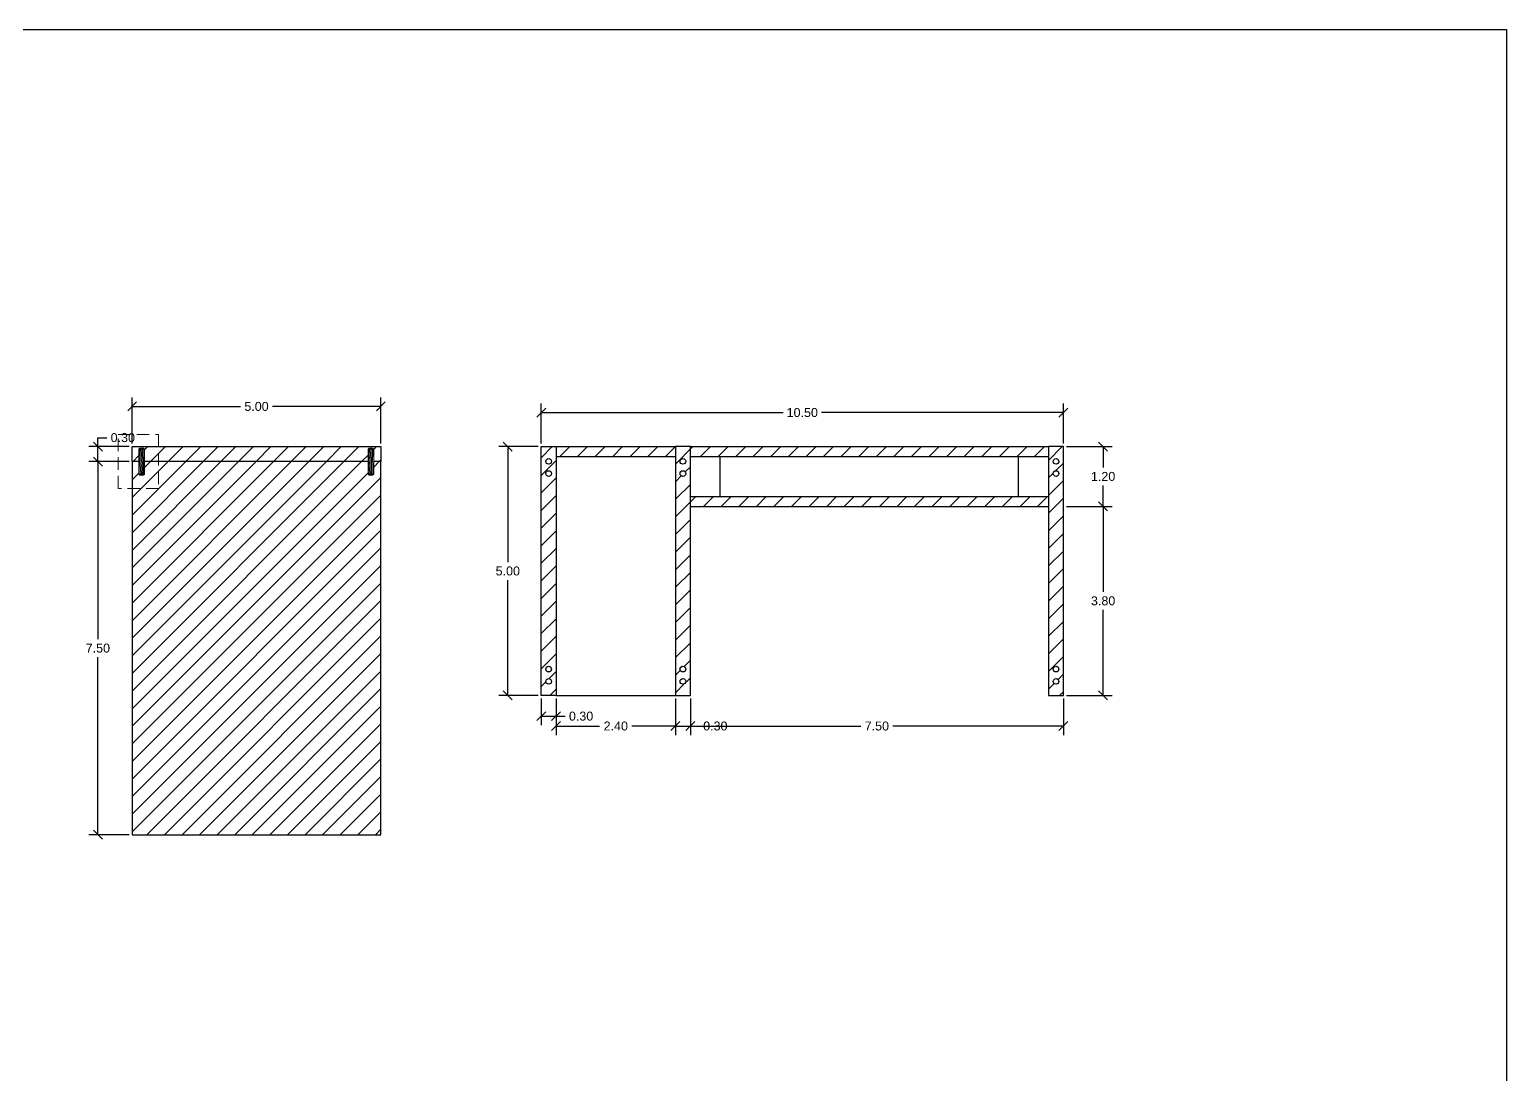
# Model space of a CAD drawing. Header units: centimetres. Extents: x -239 to 1959, y -161 to 626.
# Drawn here: x 269.45 to 299.15, y 604.99 to 625.99 of the extents above; entities that cross this region are included whole.
import ezdxf

# ---------------------------------------------------------------- set-up
doc = ezdxf.new("R2010")
doc.units = ezdxf.units.CM
doc.header["$MEASUREMENT"] = 0
doc.linetypes.add('HIDDEN', pattern=[0.375, 0.25, -0.125])
for name, color, linetype, lineweight in [('dettagli', 4, 'Continuous', 13), ('linee sezioni', 3, 'Continuous', 25), ('quote', 7, 'Continuous', 5), ('trame', 6, 'Continuous', 9)]:
    doc.layers.add(name, color=color, linetype=linetype, lineweight=lineweight)
doc.styles.get("Standard").update_dxf_attribs({"font": 'Arial.ttf'})
doc.dimstyles.new('quote', dxfattribs={"dimtxt": 0.18, "dimasz": 0.18, "dimexe": 0.18, "dimexo": 0.0625, "dimgap": 0.09, "dimtad": 0, "dimtih": 1, "dimtoh": 1, "dimzin": 0, "dimdsep": 46, "dimtxsty": 'Standard', "dimblk": 'OBLIQUE', "dimblk1": 'OBLIQUE', "dimblk2": 'OBLIQUE', "dimcen": 0.09, "dimadec": 0, "dimazin": 0, "dimtfac": 1, "dimtofl": 0, "dimtmove": 0, "dimatfit": 3, "dimldrblk": 'OBLIQUE', "dimfxl": 1, "dimtolj": 1, "dimtzin": 0, "dimarcsym": 0})
doc.dimstyles.get("Standard").update_dxf_attribs({"dimtxt": 0.18, "dimasz": 0.18, "dimexe": 0.18, "dimexo": 0.0625, "dimgap": 0.09, "dimtad": 0, "dimtih": 1, "dimtoh": 1, "dimdec": 4, "dimzin": 0, "dimdsep": 46, "dimtxsty": 'Standard', "dimcen": 0.09, "dimadec": 0, "dimazin": 0, "dimtfac": 1, "dimtdec": 4, "dimtofl": 0, "dimtmove": 0, "dimatfit": 3, "dimfxl": 1, "dimtolj": 1, "dimtzin": 0, "dimarcsym": 0})

# ---------------------------------------------------------------- blocks, each defined once
blk = doc.blocks.new('_Oblique')
at = {"color": 0, "linetype": 'ByBlock', "lineweight": -2}
blk.add_line((-0.5, -0.5), (0.5, 0.5), dxfattribs=at)
blk = doc.blocks.new('*D564')
at = {"color": 0, "lineweight": -2, "transparency": 16777216}
for p, q in [((271.455, 617.31), (270.648, 617.31)), ((270.828, 617.31), (270.828, 613.741)), ((270.828, 609.81), (270.828, 613.379)), ((271.455, 609.81), (270.648, 609.81))]:
    blk.add_line(p, q, dxfattribs=at)
at = {"layer": 'Defpoints', "color": 0, "transparency": 16777216}
for p in [(270.828, 617.31), (271.518, 617.31), (271.518, 609.81)]:
    blk.add_point(p, dxfattribs=at)
at = {"color": 0, "lineweight": -2, "transparency": 16777216, "xscale": 0.18, "yscale": 0.18, "zscale": 0.18}
for p, rotation in [((270.828, 617.31), 90), ((270.828, 609.81), 270)]:
    blk.add_blockref('_Oblique', p, dxfattribs=dict(at, rotation=rotation))
at = {"color": 0, "transparency": 16777216, "insert": (270.828, 613.56), "char_height": 0.18, "attachment_point": 5}
blk.add_mtext('\\A1;7.50', dxfattribs=at)
blk = doc.blocks.new('*D565')
at = {"color": 0, "lineweight": -2, "transparency": 16777216}
for p, q in [((270.828, 617.61), (270.828, 617.79)), ((270.828, 617.79), (271.008, 617.79)), ((271.455, 617.61), (270.648, 617.61)), ((270.828, 617.31), (270.828, 617.61)), ((271.455, 617.31), (270.648, 617.31))]:
    blk.add_line(p, q, dxfattribs=at)
at = {"layer": 'Defpoints', "color": 0, "transparency": 16777216}
for p in [(270.828, 617.61), (271.518, 617.61), (271.518, 617.31)]:
    blk.add_point(p, dxfattribs=at)
at = {"color": 0, "lineweight": -2, "transparency": 16777216, "xscale": 0.18, "yscale": 0.18, "zscale": 0.18}
for p, rotation in [((270.828, 617.61), 90), ((270.828, 617.31), 270)]:
    blk.add_blockref('_Oblique', p, dxfattribs=dict(at, rotation=rotation))
at = {"color": 0, "transparency": 16777216, "insert": (271.33, 617.79), "char_height": 0.18, "attachment_point": 5}
blk.add_mtext('\\A1;0.30', dxfattribs=at)
blk = doc.blocks.new('*D566')
at = {"color": 0, "lineweight": -2, "transparency": 16777216}
for p, q in [((271.518, 617.672), (271.518, 618.597)), ((271.518, 618.417), (273.696, 618.417)), ((276.518, 618.417), (274.34, 618.417)), ((276.518, 617.672), (276.518, 618.597))]:
    blk.add_line(p, q, dxfattribs=at)
at = {"layer": 'Defpoints', "color": 0, "transparency": 16777216}
for p in [(276.518, 618.417), (271.518, 617.61), (276.518, 617.61)]:
    blk.add_point(p, dxfattribs=at)
at = {"color": 0, "lineweight": -2, "transparency": 16777216, "xscale": 0.18, "yscale": 0.18, "zscale": 0.18, "rotation": 180}
blk.add_blockref('_Oblique', (271.518, 618.417), dxfattribs=at)
at = {"color": 0, "lineweight": -2, "transparency": 16777216, "xscale": 0.18, "yscale": 0.18, "zscale": 0.18}
blk.add_blockref('_Oblique', (276.518, 618.417), dxfattribs=at)
at = {"color": 0, "transparency": 16777216, "insert": (274.018, 618.417), "char_height": 0.18, "attachment_point": 5}
blk.add_mtext('\\A1;5.00', dxfattribs=at)
blk = doc.blocks.new('*D569')
at = {"color": 0, "lineweight": -2, "transparency": 16777216}
for p, q in [((279.681, 617.61), (278.891, 617.61)), ((279.071, 617.61), (279.071, 615.291)), ((279.071, 612.61), (279.071, 614.929)), ((279.681, 612.61), (278.891, 612.61))]:
    blk.add_line(p, q, dxfattribs=at)
at = {"layer": 'Defpoints', "color": 0, "transparency": 16777216}
for p in [(279.071, 617.61), (279.743, 617.61), (279.743, 612.61)]:
    blk.add_point(p, dxfattribs=at)
at = {"color": 0, "lineweight": -2, "transparency": 16777216, "xscale": 0.18, "yscale": 0.18, "zscale": 0.18}
for p, rotation in [((279.071, 617.61), 90), ((279.071, 612.61), 270)]:
    blk.add_blockref('_Oblique', p, dxfattribs=dict(at, rotation=rotation))
at = {"color": 0, "transparency": 16777216, "insert": (279.071, 615.11), "char_height": 0.18, "attachment_point": 5}
blk.add_mtext('\\A1;5.00', dxfattribs=at)
blk = doc.blocks.new('*D570')
at = {"color": 0, "lineweight": -2, "transparency": 16777216}
for p, q in [((280.043, 612.547), (280.043, 611.814)), ((282.443, 612.547), (282.443, 611.814)), ((280.043, 611.994), (280.917, 611.994)), ((282.443, 611.994), (281.569, 611.994))]:
    blk.add_line(p, q, dxfattribs=at)
at = {"layer": 'Defpoints', "color": 0, "transparency": 16777216}
for p in [(280.043, 612.61), (282.443, 612.61), (282.443, 611.994)]:
    blk.add_point(p, dxfattribs=at)
at = {"color": 0, "lineweight": -2, "transparency": 16777216, "xscale": 0.18, "yscale": 0.18, "zscale": 0.18, "rotation": 180}
blk.add_blockref('_Oblique', (280.043, 611.994), dxfattribs=at)
at = {"color": 0, "lineweight": -2, "transparency": 16777216, "xscale": 0.18, "yscale": 0.18, "zscale": 0.18}
blk.add_blockref('_Oblique', (282.443, 611.994), dxfattribs=at)
at = {"color": 0, "transparency": 16777216, "insert": (281.243, 611.994), "char_height": 0.18, "attachment_point": 5}
blk.add_mtext('\\A1;2.40', dxfattribs=at)
blk = doc.blocks.new('*D571')
at = {"color": 0, "lineweight": -2, "transparency": 16777216}
for p, q in [((282.443, 612.547), (282.443, 611.814)), ((282.743, 612.547), (282.743, 611.814)), ((282.443, 611.994), (282.743, 611.994)), ((282.743, 611.994), (282.923, 611.994))]:
    blk.add_line(p, q, dxfattribs=at)
at = {"layer": 'Defpoints', "color": 0, "transparency": 16777216}
for p in [(282.443, 612.61), (282.743, 612.61), (282.743, 611.994)]:
    blk.add_point(p, dxfattribs=at)
at = {"color": 0, "lineweight": -2, "transparency": 16777216, "xscale": 0.18, "yscale": 0.18, "zscale": 0.18, "rotation": 180}
blk.add_blockref('_Oblique', (282.443, 611.994), dxfattribs=at)
at = {"color": 0, "lineweight": -2, "transparency": 16777216, "xscale": 0.18, "yscale": 0.18, "zscale": 0.18}
blk.add_blockref('_Oblique', (282.743, 611.994), dxfattribs=at)
at = {"color": 0, "transparency": 16777216, "insert": (283.245, 611.994), "char_height": 0.18, "attachment_point": 5}
blk.add_mtext('\\A1;0.30', dxfattribs=at)
blk = doc.blocks.new('*D574')
at = {"color": 0, "lineweight": -2, "transparency": 16777216}
for p, q in [((279.743, 612.547), (279.743, 612.013)), ((280.043, 612.547), (280.043, 612.013)), ((279.743, 612.193), (280.043, 612.193)), ((280.043, 612.193), (280.223, 612.193))]:
    blk.add_line(p, q, dxfattribs=at)
at = {"layer": 'Defpoints', "color": 0, "transparency": 16777216}
for p in [(279.743, 612.61), (280.043, 612.61), (280.043, 612.193)]:
    blk.add_point(p, dxfattribs=at)
at = {"color": 0, "lineweight": -2, "transparency": 16777216, "xscale": 0.18, "yscale": 0.18, "zscale": 0.18, "rotation": 180}
blk.add_blockref('_Oblique', (279.743, 612.193), dxfattribs=at)
at = {"color": 0, "lineweight": -2, "transparency": 16777216, "xscale": 0.18, "yscale": 0.18, "zscale": 0.18}
blk.add_blockref('_Oblique', (280.043, 612.193), dxfattribs=at)
at = {"color": 0, "transparency": 16777216, "insert": (280.545, 612.193), "char_height": 0.18, "attachment_point": 5}
blk.add_mtext('\\A1;0.30', dxfattribs=at)
blk = doc.blocks.new('*D643')
at = {"layer": 'Defpoints', "color": 0, "transparency": 16777216}
for p in [(282.743, 612.61), (290.243, 612.61), (290.243, 611.994)]:
    blk.add_point(p, dxfattribs=at)
at = {"layer": 'quote', "color": 0, "lineweight": -2, "transparency": 16777216}
for p, q in [((282.743, 612.547), (282.743, 611.814)), ((290.243, 612.547), (290.243, 611.814)), ((282.743, 611.994), (286.17, 611.994)), ((290.243, 611.994), (286.816, 611.994))]:
    blk.add_line(p, q, dxfattribs=at)
at = {"layer": 'quote', "color": 0, "lineweight": -2, "transparency": 16777216, "xscale": 0.18, "yscale": 0.18, "zscale": 0.18, "rotation": 180}
blk.add_blockref('_Oblique', (282.743, 611.994), dxfattribs=at)
at = {"layer": 'quote', "color": 0, "lineweight": -2, "transparency": 16777216, "xscale": 0.18, "yscale": 0.18, "zscale": 0.18}
blk.add_blockref('_Oblique', (290.243, 611.994), dxfattribs=at)
at = {"layer": 'quote', "color": 0, "transparency": 16777216, "insert": (286.493, 611.994), "char_height": 0.18, "attachment_point": 5}
blk.add_mtext('\\A1;7.50', dxfattribs=at)
blk = doc.blocks.new('*D644')
at = {"layer": 'Defpoints', "color": 0, "transparency": 16777216}
for p in [(290.243, 618.295), (279.743, 617.61), (290.243, 617.61)]:
    blk.add_point(p, dxfattribs=at)
at = {"layer": 'quote', "color": 0, "lineweight": -2, "transparency": 16777216}
for p, q in [((279.743, 617.672), (279.743, 618.475)), ((290.243, 617.672), (290.243, 618.475)), ((279.743, 618.295), (284.608, 618.295)), ((290.243, 618.295), (285.378, 618.295))]:
    blk.add_line(p, q, dxfattribs=at)
at = {"layer": 'quote', "color": 0, "lineweight": -2, "transparency": 16777216, "xscale": 0.18, "yscale": 0.18, "zscale": 0.18, "rotation": 180}
blk.add_blockref('_Oblique', (279.743, 618.295), dxfattribs=at)
at = {"layer": 'quote', "color": 0, "lineweight": -2, "transparency": 16777216, "xscale": 0.18, "yscale": 0.18, "zscale": 0.18}
blk.add_blockref('_Oblique', (290.243, 618.295), dxfattribs=at)
at = {"layer": 'quote', "color": 0, "transparency": 16777216, "insert": (284.993, 618.295), "char_height": 0.18, "attachment_point": 5}
blk.add_mtext('\\A1;10.50', dxfattribs=at)
blk = doc.blocks.new('*D645')
at = {"layer": 'Defpoints', "color": 0, "transparency": 16777216}
for p in [(290.243, 617.61), (290.243, 616.41), (291.043, 616.41)]:
    blk.add_point(p, dxfattribs=at)
at = {"layer": 'quote', "color": 0, "lineweight": -2, "transparency": 16777216}
for p, q in [((290.306, 617.61), (291.223, 617.61)), ((291.043, 617.61), (291.043, 617.191)), ((291.043, 616.41), (291.043, 616.829)), ((290.306, 616.41), (291.223, 616.41))]:
    blk.add_line(p, q, dxfattribs=at)
at = {"layer": 'quote', "color": 0, "lineweight": -2, "transparency": 16777216, "xscale": 0.18, "yscale": 0.18, "zscale": 0.18}
for p, rotation in [((291.043, 617.61), 90), ((291.043, 616.41), 270)]:
    blk.add_blockref('_Oblique', p, dxfattribs=dict(at, rotation=rotation))
at = {"layer": 'quote', "color": 0, "transparency": 16777216, "insert": (291.043, 617.01), "char_height": 0.18, "attachment_point": 5}
blk.add_mtext('\\A1;1.20', dxfattribs=at)
blk = doc.blocks.new('*D646')
at = {"layer": 'Defpoints', "color": 0, "transparency": 16777216}
for p in [(290.243, 616.41), (290.243, 612.61), (291.043, 612.61)]:
    blk.add_point(p, dxfattribs=at)
at = {"layer": 'quote', "color": 0, "lineweight": -2, "transparency": 16777216}
for p, q in [((290.306, 616.41), (291.223, 616.41)), ((291.043, 616.41), (291.043, 614.691)), ((291.043, 612.61), (291.043, 614.329)), ((290.306, 612.61), (291.223, 612.61))]:
    blk.add_line(p, q, dxfattribs=at)
at = {"layer": 'quote', "color": 0, "lineweight": -2, "transparency": 16777216, "xscale": 0.18, "yscale": 0.18, "zscale": 0.18}
for p, rotation in [((291.043, 616.41), 90), ((291.043, 612.61), 270)]:
    blk.add_blockref('_Oblique', p, dxfattribs=dict(at, rotation=rotation))
at = {"layer": 'quote', "color": 0, "transparency": 16777216, "insert": (291.043, 614.51), "char_height": 0.18, "attachment_point": 5}
blk.add_mtext('\\A1;3.80', dxfattribs=at)

msp = doc.modelspace()

# ---------------------------------------------------------------- hatches: boundary and pattern name
at = {"layer": 'trame'}
h = msp.add_hatch(dxfattribs=at)
h.set_pattern_fill('ANSI31', color=256, scale=2)
h.paths.add_polyline_path([(271.51769, 617.60988), (271.51769, 617.30988), (271.65434, 617.30988), (271.65434, 617.55854, -0.27850265), (271.66334, 617.56854), (271.66834, 617.56854), (271.66834, 617.57854), (271.75334, 617.57854), (271.75334, 617.56854), (271.75689, 617.56854, -0.41421356), (271.76834, 617.55854), (271.76834, 617.30988), (276.26069, 617.30988), (276.26069, 617.55854, -0.27850265), (276.26969, 617.56854), (276.27469, 617.56854), (276.27469, 617.57854), (276.35969, 617.57854), (276.35969, 617.56854), (276.36324, 617.56854, -0.41421356), (276.37469, 617.55854), (276.37469, 617.30988), (276.51769, 617.30988), (276.51769, 617.60988)])
h = msp.add_hatch(dxfattribs=at)
h.set_pattern_fill('ANSI31', color=256, scale=2, angle=-1e-14)
h.paths.add_polyline_path([(280.0431, 617.60988), (279.7431, 617.60988), (279.7431, 612.60988), (280.0431, 612.60988)])
h.paths.add_polyline_path([(279.83636, 617.06788, -1), (279.95066, 617.06788, -1)], flags=16)
h.paths.add_polyline_path([(279.83636, 617.31391, -1), (279.95066, 617.31391, -1)], flags=16)
h.paths.add_polyline_path([(279.95066, 613.1383, -1), (279.83636, 613.1383, -1)], flags=16)
h.paths.add_polyline_path([(279.95066, 612.89227, -1), (279.83636, 612.89227, -1)], flags=16)
h.paths.add_polyline_path([(280.0431, 617.60988), (280.0431, 617.40988), (282.4431, 617.40988), (282.4431, 617.60988)])
h.paths.add_polyline_path([(282.4431, 612.60988), (282.7431, 612.60988), (282.7431, 617.60988), (282.4431, 617.60988)])
h.paths.add_polyline_path([(282.53616, 617.06788, -1), (282.65046, 617.06788, -1)], flags=16)
h.paths.add_polyline_path([(282.53616, 617.31391, -1), (282.65046, 617.31391, -1)], flags=16)
h.paths.add_polyline_path([(282.65046, 613.1383, -1), (282.53616, 613.1383, -1)], flags=16)
h.paths.add_polyline_path([(282.65046, 612.89227, -1), (282.53616, 612.89227, -1)], flags=16)
h.paths.add_polyline_path([(282.7431, 616.60988), (282.7431, 616.40988), (289.9431, 616.40988), (289.9431, 616.60988)])
h.paths.add_polyline_path([(289.9431, 617.40988), (289.9431, 617.60988), (282.7431, 617.60988), (282.7431, 617.40988)])
h.paths.add_polyline_path([(289.9431, 612.60988), (290.2431, 612.60988), (290.2431, 617.60988), (289.9431, 617.60988)])
h.paths.add_polyline_path([(290.03879, 617.06788, -1), (290.15309, 617.06788, -1)], flags=16)
h.paths.add_polyline_path([(290.03879, 617.31391, -1), (290.15309, 617.31391, -1)], flags=16)
h.paths.add_polyline_path([(290.15309, 613.1383, -1), (290.03879, 613.1383, -1)], flags=16)
h.paths.add_polyline_path([(290.15309, 612.89227, -1), (290.03879, 612.89227, -1)], flags=16)
h = msp.add_hatch(dxfattribs=at)
h.set_pattern_fill('ANSI31', color=256, scale=2)
h.paths.add_polyline_path([(276.51769, 617.30988), (276.37469, 617.30988), (276.37469, 617.05854), (276.37469, 617.04854), (276.35969, 617.04854), (276.35969, 617.03854), (276.27469, 617.03854), (276.26969, 617.04854), (276.26069, 617.04854), (276.26069, 617.05854), (276.26069, 617.30988), (271.76834, 617.30988), (271.76834, 617.05854), (271.76834, 617.04854), (271.75334, 617.04854), (271.75334, 617.03854), (271.66834, 617.03854), (271.66334, 617.04854), (271.65434, 617.04854), (271.65434, 617.05854), (271.65434, 617.30988), (271.51769, 617.30988), (271.51769, 609.80988), (276.51769, 609.80988)])

# ---------------------------------------------------------------- linework, layer by layer
at = {"color": 3}
msp.add_lwpolyline([(239.75398, 583.9922), (239.75398, 625.9922), (299.15398, 625.9922), (299.15398, 583.9922), (239.75398, 583.9922)], dxfattribs=at)
at = {"color": 0, "linetype": 'HIDDEN', "lineweight": 5}
msp.add_lwpolyline([(272.05032, 616.77064), (271.23457, 616.77064), (271.23457, 617.85322), (272.05032, 617.85322), (272.05032, 616.77064)], dxfattribs=at)
for points in [[(271.65434, 617.30988), (271.51769, 617.30988)], [(276.26069, 617.30988), (271.76834, 617.30988)]]:
    msp.add_lwpolyline(points)
at = {"layer": 'dettagli'}
for p, q in [((271.65434, 617.05854), (271.68663, 617.55854)), ((271.65434, 617.37888), (271.66578, 617.55854)), ((271.67906, 617.05854), (271.71135, 617.55854)), ((271.70234, 617.05854), (271.73463, 617.55854)), ((271.72563, 617.05854), (271.75792, 617.55854)), ((271.75689, 617.56854), (271.75334, 617.56854)), ((276.26069, 617.05854), (276.29298, 617.55854)), ((276.26069, 617.37888), (276.27229, 617.55854)), ((276.28541, 617.05854), (276.3177, 617.55854)), ((276.30869, 617.05854), (276.34098, 617.55854)), ((276.33198, 617.05854), (276.36427, 617.55854)), ((276.36324, 617.56854), (276.35969, 617.56854)), ((271.74892, 617.05854), (271.76834, 617.3593)), ((276.35527, 617.05854), (276.37469, 617.3593)), ((271.75689, 617.04854), (271.75334, 617.04854)), ((276.36324, 617.04854), (276.35969, 617.04854))]:
    msp.add_line(p, q, dxfattribs=at)
for points in [[(271.71134, 617.55854), (271.76834, 617.55854), (271.76834, 617.05854), (271.65434, 617.05854), (271.65434, 617.55854), (271.71134, 617.55854)], [(271.66834, 617.56854), (271.66834, 617.57854), (271.75334, 617.57854), (271.75334, 617.56854), (271.66334, 617.56854)], [(276.31769, 617.55854), (276.37469, 617.55854), (276.37469, 617.05854), (276.26069, 617.05854), (276.26069, 617.55854), (276.31769, 617.55854)], [(276.27469, 617.56854), (276.27469, 617.57854), (276.35969, 617.57854), (276.35969, 617.56854), (276.26969, 617.56854)], [(271.66834, 617.04854), (271.66834, 617.03854), (271.75334, 617.03854), (271.75334, 617.04854), (271.66334, 617.04854)], [(276.27469, 617.04854), (276.27469, 617.03854), (276.35969, 617.03854), (276.35969, 617.04854), (276.26969, 617.04854)]]:
    msp.add_lwpolyline(points, dxfattribs=at)
for centre, radius, start, end in [((271.66712, 617.55609), 0.01301, 106.887465, 169.13811), ((271.75762, 617.55782), 0.01075, 3.85483, 93.85483), ((276.27347, 617.55609), 0.01301, 106.887465, 169.13811), ((276.36397, 617.55782), 0.01075, 3.85483, 93.85483), ((271.66712, 617.061), 0.01301, 190.86189, 253.112535), ((271.75762, 617.05927), 0.01075, 266.14517, 356.14517), ((276.27347, 617.061), 0.01301, 190.86189, 253.112535), ((276.36397, 617.05927), 0.01075, 266.14517, 356.14517)]:
    msp.add_arc(centre, radius, start, end, dxfattribs=at)
at = {"layer": 'linee sezioni'}
for p, q in [((282.7431, 617.60988), (289.9431, 617.60988)), ((280.0431, 617.40988), (282.4431, 617.40988)), ((282.7431, 617.40988), (289.9431, 617.40988)), ((283.3431, 616.60988), (283.3431, 617.40988)), ((289.3431, 616.60988), (289.3431, 617.40988)), ((282.7431, 616.60988), (289.9431, 616.60988)), ((282.7431, 616.40988), (289.9431, 616.40988)), ((280.0431, 612.60988), (282.4431, 612.60988))]:
    msp.add_line(p, q, dxfattribs=at)
for points in [[(271.51769, 617.30988), (271.51769, 617.60988), (276.51769, 617.60988), (276.51769, 617.30988), (276.37469, 617.30988)], [(280.0431, 617.60988), (280.0431, 612.60988), (279.7431, 612.60988), (279.7431, 617.60988), (280.0431, 617.60988)], [(280.0431, 617.60988), (282.4431, 617.60988)], [(282.4431, 617.60988), (282.4431, 612.60988), (282.7431, 612.60988), (282.7431, 617.60988), (282.4431, 617.60988)], [(289.9431, 617.60988), (289.9431, 612.60988), (290.2431, 612.60988), (290.2431, 617.60988), (289.9431, 617.60988)], [(271.65434, 617.30988), (271.51769, 617.30988), (271.51769, 609.80988), (276.51769, 609.80988)], [(276.26069, 617.30988), (271.76834, 617.30988)], [(276.51769, 609.80988), (276.51769, 617.30988), (276.37469, 617.30988)]]:
    msp.add_lwpolyline(points, dxfattribs=at)
for centre in [(279.89351, 617.31391), (282.59331, 617.31391), (290.09594, 617.31391), (279.89351, 617.06788), (282.59331, 617.06788), (290.09594, 617.06788), (279.89351, 613.1383), (282.59331, 613.1383), (290.09594, 613.1383), (279.89351, 612.89227), (282.59331, 612.89227), (290.09594, 612.89227)]:
    msp.add_circle(centre, 0.05715, dxfattribs=at)

# ---------------------------------------------------------------- dimensions: what is measured, and where the dimension line sits
for base, p1, p2, picture, middle in [((276.51769, 618.41745), (271.51769, 617.60988), (276.51769, 617.60988), '*D566', (274.01769, 618.41745)), ((280.0431, 612.193), (279.7431, 612.60988), (280.0431, 612.60988), '*D574', (280.54516, 612.193)), ((282.4431, 611.99352), (280.0431, 612.60988), (282.4431, 612.60988), '*D570', (281.2431, 611.99352)), ((282.7431, 611.99352), (282.4431, 612.60988), (282.7431, 612.60988), '*D571', (283.24516, 611.99352))]:
    dim = msp.add_linear_dim(base=base, p1=p1, p2=p2, dimstyle='Standard', override={"dimdec": 2, "dimblk1": 'Oblique', "dimblk2": 'Oblique', "dimsah": 1})
    dim.commit()
    dim.dimension.update_dxf_attribs({"geometry": picture, "text_midpoint": middle})
for base, p1, p2, picture, middle in [((270.82831, 617.60988), (271.51769, 617.30988), (271.51769, 617.60988), '*D565', (271.33037, 617.78988)), ((279.0711, 617.60988), (279.7431, 612.60988), (279.7431, 617.60988), '*D569', (279.0711, 615.10988)), ((270.82831, 617.30988), (271.51769, 609.80988), (271.51769, 617.30988), '*D564', (270.82831, 613.55988))]:
    dim = msp.add_linear_dim(base=base, p1=p1, p2=p2, angle=90, dimstyle='Standard', override={"dimdec": 2, "dimblk1": 'Oblique', "dimblk2": 'Oblique', "dimsah": 1})
    dim.commit()
    dim.dimension.update_dxf_attribs({"geometry": picture, "text_midpoint": middle})
at = {"layer": 'quote'}
for base, p1, p2, picture, middle in [((290.2431, 618.29461), (279.7431, 617.60988), (290.2431, 617.60988), '*D644', (284.9931, 618.29461)), ((290.2431, 611.99352), (282.7431, 612.60988), (290.2431, 612.60988), '*D643', (286.4931, 611.99352))]:
    dim = msp.add_linear_dim(base=base, p1=p1, p2=p2, dimstyle='quote', dxfattribs=at)
    dim.commit()
    dim.dimension.update_dxf_attribs({"geometry": picture, "text_midpoint": middle})
for base, p1, p2, picture, middle in [((291.0428, 616.40988), (290.2431, 617.60988), (290.2431, 616.40988), '*D645', (291.0428, 617.00988)), ((291.0428, 612.60988), (290.2431, 616.40988), (290.2431, 612.60988), '*D646', (291.0428, 614.50988))]:
    dim = msp.add_linear_dim(base=base, p1=p1, p2=p2, angle=90, dimstyle='quote', dxfattribs=at)
    dim.commit()
    dim.dimension.update_dxf_attribs({"geometry": picture, "text_midpoint": middle})

doc.saveas('drawing.dxf')
